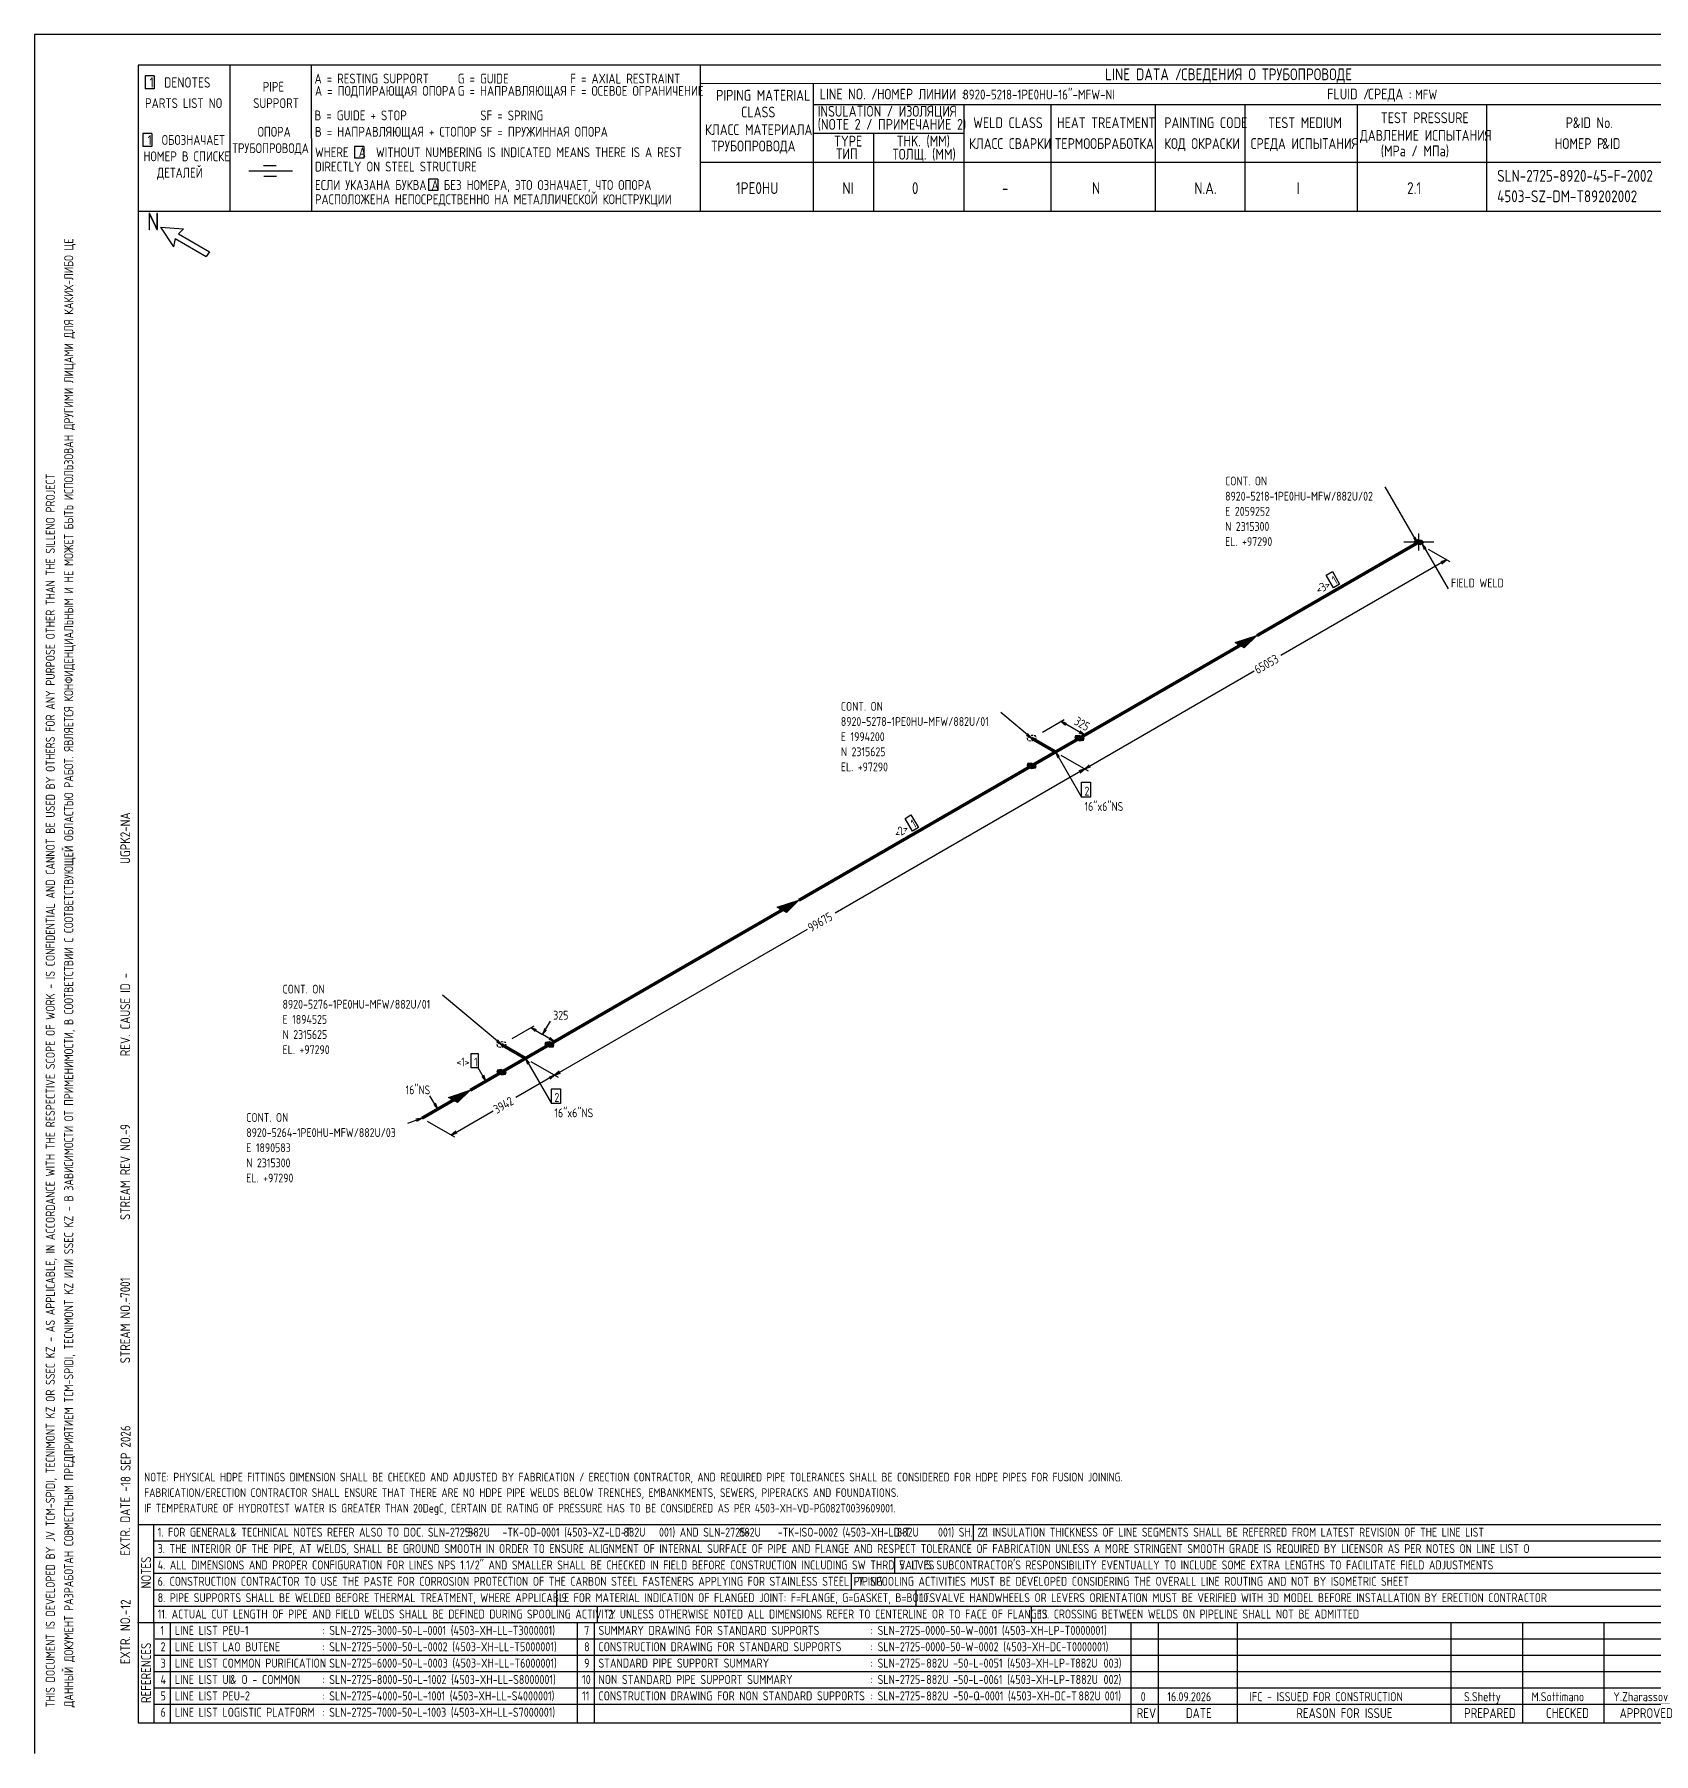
# Model space of a CAD drawing. Extents: x -1005 to 594, y -998 to 420.
# Drawn here: x 0 to 395.7, y 0 to 420 of the extents above; entities that cross this region are included whole.
import ezdxf

# ---------------------------------------------------------------- set-up
doc = ezdxf.new("R2010")
doc.units = 0
doc.linetypes.add('GT100', pattern=[0.8, 0.533333, -0.266667])
doc.styles.add('TTFN17', font='GOST type A')

msp = doc.modelspace()

# ---------------------------------------------------------------- linework, layer by layer
at = {"layer": 'GT_1', "flags": 128}
for points in [[(0, 420), (0, 0)], [(594, 420), (0, 420)], [(589.1, 412.5), (25.4, 412.5)], [(25.4, 412.5), (25.4, 7.5)], [(47.8, 412.5), (47.8, 376.7)], [(67.6, 412.5), (67.7, 376.7)], [(162.7, 412.5), (162.7, 376.7)], [(29.3, 409.9), (27.1, 409.9)], [(27.1, 409.9), (27.1, 406.7)], [(29.3, 409.9), (29.3, 406.7)], [(589.1, 408), (162.7, 407.9)], [(190.3, 407.8), (190.3, 376.7)], [(29.3, 406.7), (27.1, 406.7)], [(190.3, 402.9), (402.7, 402.9)], [(227.1, 402.9), (227.1, 376.7)], [(248.4, 402.9), (248.4, 376.8)], [(273.9, 402.9), (273.9, 376.7)], [(295.8, 402.9), (295.8, 376.7)], [(323.2, 402.9), (323.2, 376.7)], [(354.8, 402.9), (354.8, 376.8)], [(28.7, 395.8), (26.5, 395.8)], [(26.5, 395.8), (26.5, 392.6)], [(28.7, 395.8), (28.7, 392.6)], [(227.1, 395.8), (190.3, 395.8)], [(205, 395.8), (205, 376.7)], [(28.7, 392.6), (26.5, 392.6)], [(80.5, 392.6), (78.2, 392.6)], [(78.2, 392.6), (78.2, 389.8)], [(80.5, 392.6), (80.5, 389.8)], [(63.1, 386.6), (52.4, 386.6)], [(59.1, 387.9), (56, 387.9)], [(80.5, 389.8), (78.2, 389.8)], [(230.2, 388.7), (162.7, 388.7)], [(402.7, 388.7), (226.9, 388.7)], [(59.2, 385.3), (56.1, 385.3)], [(98.6, 384.6), (96.3, 384.6)], [(96.3, 384.6), (96.3, 381.9)], [(98.6, 384.6), (98.6, 381.9)], [(98.6, 381.9), (96.3, 381.9)], [(402.7, 376.7), (25.4, 376.7)], [(30.8, 372.9), (34, 368.1)], [(30.8, 372.9), (36.4, 372.5)], [(34.4, 370.1), (34, 368.1)], [(34.4, 370.1), (42, 365.7)], [(36.4, 372.5), (35.2, 371.3)], [(35.2, 371.3), (42.8, 366.9)], [(42.8, 366.9), (42, 365.7)], [(337.95, 295.77), (330.07, 309.43)], [(334.65, 296), (341.93, 296)], [(336.98, 296.9), (337.95, 295.77), (337.43, 297.2)], [(337.2, 296.23), (337.95, 296.6), (339.07, 296.38), (339.38, 295.77), (338.7, 295.32), (337.57, 295.55), (337.2, 296.23)], [(337.21, 296.2), (339.16, 296.2)], [(337.32, 296), (339.26, 296)], [(337.44, 295.8), (339.36, 295.8)], [(337.55, 296.4), (338.95, 296.4)], [(337.55, 295.6), (339.11, 295.6)], [(338.32, 293.9), (338.32, 298.1)], [(340.05, 294.43), (339.07, 295.55), (339.6, 294.12)], [(339.07, 295.55), (345.45, 284.52)], [(340.57, 294.27), (345.9, 291.2)], [(345.07, 291.65), (304.57, 268.25)], [(343.95, 290.68), (345.07, 291.65), (343.65, 291.12)], [(315.68, 287.9), (317.18, 288.8), (318.9, 285.73), (317.48, 284.82), (315.68, 287.9)], [(294.6, 270.73), (293.4, 271.4), (298.73, 273.12), (295.65, 270.12), (293.55, 271.32), (298.35, 272.9), (295.57, 270.2), (293.7, 271.25), (297.9, 272.68), (295.43, 270.27), (293.85, 271.18), (297.52, 272.38), (295.27, 270.35), (294, 271.02), (297.15, 272.23), (295.12, 270.43), (294.15, 270.95), (296.7, 271.93), (294.98, 270.5), (294.3, 270.88), (296.4, 271.77), (294.82, 270.57), (294.45, 270.8), (295.95, 271.48), (294.68, 270.65), (294.6, 270.73), (298.73, 273.12)], [(256.65, 240.57), (298.05, 264.5)], [(243.68, 248.07), (236.18, 254.38)], [(246.3, 249.57), (251.62, 252.65)], [(252.22, 251.68), (250.8, 252.2), (251.93, 251.22)], [(250.8, 252.2), (252.07, 251.45)], [(242.4, 248.82), (243.68, 248.07), (242.7, 249.2)], [(250.8, 245.45), (257.48, 249.28)], [(256.65, 248.82), (252.07, 251.45)], [(255.38, 248.75), (254.4, 248.6), (254.25, 248.07), (255.38, 247.4), (256.35, 247.55), (256.5, 248.07), (255.38, 248.75)], [(254.29, 248.2), (256.29, 248.2)], [(254.34, 248.4), (255.96, 248.4)], [(254.38, 248), (256.48, 248)], [(254.4, 248.6), (255.62, 248.6)], [(254.71, 247.8), (256.42, 247.8)], [(255.22, 249.35), (256.65, 248.82), (255.53, 249.8)], [(250.5, 243.57), (249.53, 244.7), (250.05, 243.28)], [(249.53, 244.7), (255.9, 233.68)], [(250.8, 243.95), (257.48, 240.12)], [(250.8, 243.95), (257.48, 240.12)], [(255.04, 247.6), (256.36, 247.6)], [(256.65, 240.57), (195.68, 205.32)], [(243.68, 242), (242.7, 241.85), (242.55, 241.32), (243.68, 240.65), (244.65, 240.8), (244.8, 241.32), (243.68, 242)], [(242.57, 241.4), (244.68, 241.4)], [(242.63, 241.6), (244.34, 241.6)], [(242.69, 241.8), (244.01, 241.8)], [(242.76, 241.2), (244.76, 241.2)], [(243.09, 241), (244.71, 241)], [(243.43, 240.8), (244.65, 240.8)], [(255.53, 239.6), (256.65, 240.57), (255.22, 240.05)], [(257.77, 241.55), (256.65, 240.57), (258.07, 241.1)], [(255.9, 237.28), (258.07, 237.28), (258.07, 233.68), (255.9, 233.68), (255.9, 237.28)], [(212.78, 228.43), (214.2, 229.32), (216, 226.25), (214.57, 225.35), (212.78, 228.43)], [(182.7, 206.07), (181.5, 206.75), (186.82, 208.47), (183.75, 205.47), (181.65, 206.68), (186.45, 208.25), (183.68, 205.55), (181.8, 206.6), (186, 208.03), (183.53, 205.62), (181.95, 206.53), (185.62, 207.72), (183.38, 205.7), (182.1, 206.38), (185.25, 207.57), (183.22, 205.78), (182.25, 206.3), (184.8, 207.28), (183.07, 205.85), (182.4, 206.22), (184.5, 207.12), (182.93, 205.93), (182.55, 206.15), (184.05, 206.82), (182.78, 206), (182.7, 206.07), (186.82, 208.47)], [(127.12, 165.72), (188.93, 201.43)], [(114.15, 173.22), (99.75, 185.3)], [(116.78, 174.72), (122.1, 177.8)], [(122.7, 176.82), (121.28, 177.35), (122.4, 176.38)], [(121.28, 177.35), (124.2, 175.7)], [(124.2, 175.7), (126.08, 178.93)], [(124.72, 177.12), (124.2, 175.7), (125.17, 176.82)], [(112.88, 173.97), (114.15, 173.22), (113.17, 174.35)], [(121.28, 170.6), (127.95, 174.43)], [(127.12, 173.97), (124.2, 175.7)], [(125.85, 173.9), (124.88, 173.75), (124.72, 173.22), (125.85, 172.55), (126.83, 172.7), (126.97, 173.22), (125.85, 173.9)], [(124.77, 173.2), (126.97, 173.2)], [(124.78, 173.4), (126.68, 173.4)], [(124.83, 173.6), (126.35, 173.6)], [(125.1, 173), (126.91, 173)], [(125.2, 173.8), (126.02, 173.8)], [(125.43, 172.8), (126.85, 172.8)], [(125.7, 174.5), (127.12, 173.97), (126, 174.95)], [(106.72, 171.05), (108.45, 171.05), (108.45, 167.53), (106.72, 167.53), (106.72, 171.05)], [(120.97, 168.72), (120, 169.85), (120.53, 168.43)], [(120, 169.85), (126.38, 158.82)], [(121.28, 169.1), (127.95, 165.28)], [(121.28, 169.1), (127.95, 165.28)], [(110.33, 164.3), (108.45, 167.53)], [(109.35, 165.43), (110.33, 164.3), (109.8, 165.72)], [(114.15, 167.15), (113.17, 167), (113.03, 166.47), (114.15, 165.8), (115.12, 165.95), (115.28, 166.47), (114.15, 167.15)], [(113.06, 166.6), (115.07, 166.6)], [(113.12, 166.8), (114.73, 166.8)], [(113.15, 166.4), (115.25, 166.4)], [(113.17, 167), (114.4, 167)], [(113.48, 166.2), (115.2, 166.2)], [(113.82, 166), (115.14, 166)], [(127.12, 165.72), (117.67, 160.25)], [(126, 164.75), (127.12, 165.72), (125.7, 165.2)], [(128.25, 166.7), (127.12, 165.72), (128.55, 166.25)], [(98.55, 157.47), (96.67, 160.7)], [(102.38, 159.65), (101.17, 160.32), (106.5, 162.05), (103.42, 159.05), (101.33, 160.25), (106.12, 161.82), (103.35, 159.12), (101.47, 160.18), (105.67, 161.6), (103.2, 159.2), (101.62, 160.1), (105.3, 161.3), (103.05, 159.28), (101.78, 159.95), (104.92, 161.15), (102.9, 159.35), (101.92, 159.88), (104.47, 160.85), (102.75, 159.43), (102.08, 159.8), (104.17, 160.7), (102.6, 159.5), (102.22, 159.72), (103.72, 160.4), (102.45, 159.57), (102.38, 159.65), (106.5, 162.05)], [(126.38, 162.43), (128.55, 162.43), (128.55, 158.82), (126.38, 158.82), (126.38, 162.43)], [(97.58, 158.6), (98.55, 157.47), (98.03, 158.9)], [(101.85, 151.1), (112.12, 157.03)], [(94.72, 155.22), (91.2, 153.95)], [(93.45, 154.47), (94.72, 155.22), (93.22, 155)], [(96, 154.47), (102.67, 150.65)], [(102.97, 152.07), (101.85, 151.1), (103.28, 151.62)], [(25.3, 56), (402.7, 56)], [(29.1, 56), (29.2, 7.5)], [(229.4, 56), (229.4, 52)], [(29.1, 52), (402.7, 52)], [(29.1, 48), (402.7, 48)], [(210.2, 48), (210.2, 44)], [(402.7, 44), (29.1, 44)], [(199.6, 44), (199.6, 40)], [(29.2, 40), (402.7, 40)], [(127.6, 40), (127.6, 36)], [(215.4, 40), (215.4, 36)], [(29.1, 36), (402.7, 36)], [(137.5, 36), (137.5, 32)], [(243.6, 36), (243.6, 32)], [(25.2, 32), (402.7, 32)], [(33.2, 32), (33.2, 7.6)], [(132.6, 32), (132.6, 7.6)], [(136.8, 32), (136.8, 7.6)], [(267.9, 32), (267.9, 7.5)], [(274.6, 32), (274.6, 7.5)], [(293.9, 32), (293.9, 7.5)], [(346.1, 32), (346.1, 7.5)], [(363.6, 32), (363.6, 7.5)], [(383.5, 32), (383.5, 7.5)], [(402.7, 28), (29.5, 28)], [(402.7, 24), (29.1, 24)], [(402.7, 20), (29.1, 20)], [(402.7, 16), (29.1, 16)], [(402.7, 12), (29.2, 12)], [(25.4, 7.5), (589.1, 7.5)], [(0, 0), (0, 0)]]:
    msp.add_lwpolyline(points, dxfattribs=at)
at = {"layer": 'GT_1', "const_width": 0.8, "flags": 128}
for points in [[(298.73, 273.12), (337.95, 295.77)], [(255.38, 248.07), (294.6, 270.73)], [(249.53, 244.7), (243.68, 248.07)], [(249.53, 244.7), (255.38, 248.07)], [(243.68, 241.32), (249.53, 244.7)], [(186.82, 208.47), (243.68, 241.32)], [(125.85, 173.22), (182.7, 206.07)], [(120, 169.85), (114.15, 173.22)], [(120, 169.85), (125.85, 173.22)], [(114.15, 166.47), (120, 169.85)], [(106.5, 162.05), (114.15, 166.47)], [(94.72, 155.22), (102.38, 159.65)]]:
    msp.add_lwpolyline(points, dxfattribs=at)
at = {"layer": 'GT_1', "linetype": 'GT100', "flags": 128}
for points in [[(242.55, 248.07), (242.7, 247.55), (243.68, 247.4), (244.8, 248.07), (244.65, 248.6), (243.68, 248.75), (242.55, 248.07)], [(113.03, 173.22), (113.17, 172.7), (114.15, 172.55), (115.28, 173.22), (115.12, 173.75), (114.15, 173.9), (113.03, 173.22)]]:
    msp.add_lwpolyline(points, dxfattribs=at)

# ---------------------------------------------------------------- texts
at = {"layer": 'GT_1', "style": 'TTFN17'}
for s, height, p in [('LINE DATA /', 2.8875, (261.63, 408.8)), ('СВЕДЕНИЯ О ТРУБОПРОВОДЕ', 2.8875, (280.23, 408.8)), (' 1  DENOTES', 2.5025, (26.88, 407)), (' PIPE', 2.406, (54.56, 406)), ('A = RESTING SUPPORT', 2.4062, (68.46, 408)), ('A = ПОДПИРАЮЩАЯ ОПОРА', 2.4062, (68.56, 405)), ('G = GUIDE', 2.406, (103.46, 408)), ('G = НАПРАВЛЯЮЩАЯ', 2.4062, (103.46, 405)), ('F = AXIAL RESTRAINT', 2.4062, (130.96, 408)), ('F = ОСЕВОЕ ОГРАНИЧЕНИЕ', 2.4062, (130.96, 405)), ('PARTS LIST NO', 2.4062, (27.06, 402)), ('SUPPORT', 2.406, (53.46, 402)), ('PIPING MATERIAL', 2.6469, (166.6, 403.8)), ('LINE NO. /', 2.647, (191.9, 404.1)), ('НОМЕР ЛИНИИ :', 2.5987, (205.89, 404.1)), ('8920-5218-1PE0HU-16"-MFW-NI', 2.4062, (226.86, 404.1)), ('FLUID /', 2.647, (315.9, 404.1)), ('СРЕДА :', 2.647, (325.9, 404.1)), ('MFW', 2.406, (337.36, 404.1)), ('B = GUIDE + STOP', 2.4062, (68.46, 399)), ('SF = SPRING', 2.4062, (108.96, 399)), ('CLASS', 2.647, (172.7, 399.7)), ('(NOTE 2 / ПРИМЕЧАНИЕ 2)', 2.6469, (191.4, 396.7)), ('INSULATION / ИЗОЛЯЦИЯ', 2.6469, (191.4, 399.9)), ('WELD CLASS', 2.647, (229.4, 397.1)), ('HEAT TREATMENT', 2.6469, (249.9, 397.1)), ('PAINTING CODE', 2.6469, (276.1, 397.1)), ('TEST MEDIUM', 2.6469, (301.5, 397.1)), ('TEST PRESSURE', 2.6469, (329, 398.3)), ('P', 2.65, (374.2, 397.1)), ('&ID No.', 2.647, (375.91, 397.1)), (' 1  ОБОЗНАЧАЕТ', 2.4062, (26.46, 393)), ('ОПОРА', 2.406, (54.56, 395)), ('B = НАПРАВЛЯЮЩАЯ + СТОПОР', 2.4062, (68.56, 395)), ('SF = ПРУЖИННАЯ ОПОРА', 2.4062, (108.96, 395)), ('КЛАСС МАТЕРИАЛА', 2.6469, (163.9, 395.4)), ('TYPE', 2.647, (195.4, 392.6)), ('THK. (MM)', 2.647, (210.7, 392.6)), ('ДАВЛЕНИЕ ИСПЫТАНИЯ', 2.6469, (323.9, 394)), ('НОМЕР В СПИСКЕ', 2.4062, (26.66, 389)), ('ТРУБОПРОВОДА', 2.4062, (48.36, 391)), ('WHERE  A  WITHOUT NUMBERING IS INDICATED MEANS THERE IS A REST', 2.4062, (68.56, 390)), ('ТРУБОПРОВОДА', 2.6469, (165.4, 391.4)), ('ТИП', 2.647, (195.9, 389.5)), ('ТОЛЩ. (ММ)', 2.647, (209.7, 389.4)), ('КЛАСС СВАРКИ', 2.6469, (228.4, 392)), ('ТЕРМООБРАБОТКА', 2.6469, (249.4, 392)), ('КОД ОКРАСКИ', 2.6469, (276.1, 392)), ('СРЕДА ИСПЫТАНИЯ', 2.6469, (297.2, 392)), ('(MPa / МПа)', 2.6469, (329, 390.2)), ('НОМЕР P', 2.647, (371.5, 392)), ('&ID', 2.647, (383.1, 392)), ('ДЕТАЛЕЙ', 2.406, (29.96, 385)), ('DIRECTLY ON STEEL STRUCTURE', 2.4062, (68.56, 386.5)), ('SLN-2725-8920-45-F-2002', 2.8875, (357.43, 384)), ('ЕСЛИ УКАЗАНА БУКВА A БЕЗ НОМЕРА, ЭТО ОЗНАЧАЕТ, ЧТО ОПОРА', 2.4062, (68.56, 382)), ('1PE0HU', 2.888, (171.43, 381)), ('NI', 2.888, (197.43, 381)), ('0', 2.89, (214.43, 381)), ('-', 2.89, (236.43, 381)), ('N', 2.89, (258.43, 381)), ('N.A.', 2.888, (283.43, 381)), ('I', 2.89, (308.43, 381)), ('2.1', 2.888, (335.43, 381)), ('РАСПОЛОЖЕНА НЕПОСРЕДСТВЕННО НА МЕТАЛЛИЧЕСКОЙ КОНСТРУКЦИИ', 2.4062, (68.56, 378.5)), ('4503-SZ-DM-T89202002', 2.8875, (357.43, 379)), ('N', 4.33, (27.55, 372.1)), ('CONT. ON', 2.166, (290.97, 309.8)), ('8920-5218-1PE0HU-MFW/882U/02', 2.1656, (290.97, 306.1)), ('E 2059252', 2.166, (290.97, 302.4)), ('N 2315300', 2.166, (290.97, 298.71)), ('EL. +97290', 2.166, (290.97, 295.01)), ('FIELD WELD', 2.166, (346.15, 284.9)), ('CONT. ON', 2.166, (197.07, 254.75)), ('8920-5278-1PE0HU-MFW/882U/01', 2.1656, (197.07, 251.05)), ('E 1994200', 2.166, (197.07, 247.35)), ('N 2315625', 2.166, (197.07, 243.66)), ('EL. +97290', 2.166, (197.07, 239.96)), ('2', 2.17, (256.6, 234.05)), ('16"x6"NS', 2.166, (256.6, 230.3)), ('CONT. ON', 2.166, (60.65, 185.68)), ('8920-5276-1PE0HU-MFW/882U/01', 2.1656, (60.65, 181.98)), ('325', 2.166, (126.78, 179.3)), ('E 1894525', 2.166, (60.65, 178.28)), ('N 2315625', 2.166, (60.65, 174.58)), ('EL. +97290', 2.166, (60.65, 170.88)), ('<1>', 2.166, (103.11, 167.9)), ('1', 2.17, (107.47, 167.9)), ('16"NS', 2.166, (90.71, 161.07)), ('2', 2.17, (127.08, 159.2)), ('CONT. ON', 2.166, (51.78, 154.32)), ('16"x6"NS', 2.166, (127.08, 155.45)), ('8920-5264-1PE0HU-MFW/882U/03', 2.1656, (51.78, 150.63)), ('E 1890583', 2.166, (51.78, 146.93)), ('N 2315300', 2.166, (51.78, 143.23)), ('EL. +97290', 2.166, (51.78, 139.53)), ('NOTE: PHYSICAL HDPE FITTINGS DIMENSION SHALL BE CHECKED AND ADJUSTED BY FABRICATION / ERECTION CONTRACTOR, AND REQUIRED PIPE TOLERANCES SHALL BE CONSIDERED FOR HDPE PIPES FOR FUSION JOINING.', 2.1175, (26.82, 66.5)), ('FABRICATION/ERECTION CONTRACTOR SHALL ENSURE THAT THERE ARE NO HDPE PIPE WELDS BELOW TRENCHES, EMBANKMENTS, SEWERS, PIPERACKS AND FOUNDATIONS.', 2.1175, (26.82, 62.7)), ('IF TEMPERATURE OF HYDROTEST WATER IS GREATER THAN 20DegC, CERTAIN DE RATING OF PRESSURE HAS TO BE CONSIDERED AS PER 4503-XH-VD-PG082T0039609001.', 2.1175, (26.82, 58.9)), ('1. FOR GENERAL', 2.1849, (30.13, 53)), ('& TECHNICAL NOTES REFER ALSO TO DOC. SLN-2725-      -TK-OD-0001 (4503-XZ-LD-T      001) AND SLN-2725-      -TK-ISO-0002 (4503-XH-LD-T      001) SH. 2.1', 2.18487, (47.87, 53)), ('882U', 2.185, (105.93, 53)), ('882U', 2.185, (143.93, 53)), ('882U', 2.185, (172.13, 53)), ('882U', 2.185, (210.73, 53)), ('2. INSULATION THICKNESS OF LINE SEGMENTS SHALL BE REFERRED FROM LATEST REVISION OF THE LINE LIST', 2.1849, (231.33, 53)), ('3. THE INTERIOR OF THE PIPE, AT WELDS, SHALL BE GROUND SMOOTH IN ORDER TO ENSURE ALIGNMENT OF INTERNAL SURFACE OF PIPE AND FLANGE AND RESPECT TOLERANCE OF FABRICATION UNLESS A MORE STRINGENT SMOOTH GRADE IS REQUIRED BY LICENSOR AS PER NOTES ON LINE LIST O', 2.18487, (30.13, 49)), ('4. ALL DIMENSIONS AND PROPER CONFIGURATION FOR LINES NPS 1.1/2" AND SMALLER SHALL BE CHECKED IN FIELD BEFORE CONSTRUCTION INCLUDING SW THRD VALVES', 2.18487, (30.13, 45)), ("5. IT IS SUBCONTRACTOR'S RESPONSIBILITY EVENTUALLY TO INCLUDE SOME EXTRA LENGTHS TO FACILITATE FIELD ADJUSTMENTS", 2.18487, (211.33, 45)), ('6. CONSTRUCTION CONTRACTOR TO USE THE PASTE FOR CORROSION PROTECTION OF THE CARBON STEEL FASTENERS APPLYING FOR STAINLESS STEEL PIPING', 2.18487, (30.13, 41)), ('7. SPOOLING ACTIVITIES MUST BE DEVELOPED CONSIDERING THE OVERALL LINE ROUTING AND NOT BY ISOMETRIC SHEET', 2.18487, (201.33, 41)), ('8. PIPE SUPPORTS SHALL BE WELDED BEFORE THERMAL TREATMENT, WHERE APPLICABLE', 2.1849, (30.13, 37)), ('9. FOR MATERIAL INDICATION OF FLANGED JOINT: F=FLANGE, G=GASKET, B=BOLTS', 2.1849, (128.83, 37)), ('10. VALVE HANDWHEELS OR LEVERS ORIENTATION MUST BE VERIFIED WITH 3D MODEL BEFORE INSTALLATION BY ERECTION CONTRACTOR', 2.18487, (216.33, 37)), ('11. ACTUAL CUT LENGTH OF PIPE AND FIELD WELDS SHALL BE DEFINED DURING SPOOLING ACTIVITY', 2.1849, (30.13, 33)), ('12. UNLESS OTHERWISE NOTED ALL DIMENSIONS REFER TO CENTERLINE OR TO FACE OF FLANGES', 2.1849, (139.33, 33)), ('13. CROSSING BETWEEN WELDS ON PIPELINE SHALL NOT BE ADMITTED', 2.1849, (245.33, 33)), ('1', 2.21, (30.83, 29)), ('LINE LIST PEU-1', 2.2138, (34.33, 29)), (': SLN-2725-3000-50-L-0001 (4503-XH-LL-T3000001)', 2.2138, (70.33, 29)), ('7', 2.21, (134.33, 29)), ('SUMMARY DRAWING FOR STANDARD SUPPORTS', 2.2138, (137.83, 29)), (': SLN-2725-0000-50-W-0001 (4503-XH-LP-T0000001)', 2.2138, (204.33, 29)), ('2', 2.21, (30.83, 25)), ('LINE LIST LAO BUTENE', 2.2138, (34.33, 25)), (': SLN-2725-5000-50-L-0002 (4503-XH-LL-T5000001)', 2.2138, (70.33, 25)), ('8', 2.21, (134.33, 25)), ('CONSTRUCTION DRAWING FOR STANDARD SUPPORTS', 2.2138, (137.83, 25)), (': SLN-2725-0000-50-W-0002 (4503-XH-DC-T0000001)', 2.2138, (204.33, 25)), ('3', 2.21, (30.83, 21)), ('LINE LIST COMMON PURIFICATION', 2.2138, (34.33, 21)), (': SLN-2725-6000-50-L-0003 (4503-XH-LL-T6000001)', 2.2138, (70.33, 21)), ('9', 2.21, (134.33, 21)), ('STANDARD PIPE SUPPORT SUMMARY', 2.2138, (137.83, 21)), (': SLN-2725-      -50-L-0051 (4503-XH-LP-T      003)', 2.2138, (204.33, 21)), ('882U', 2.214, (217.93, 21)), ('882U', 2.214, (254.33, 21)), ('4', 2.21, (30.83, 17)), ('LINE LIST UI', 2.2138, (34.33, 17)), ('& O - COMMON', 2.2138, (47.85, 17)), (': SLN-2725-8000-50-L-1002 (4503-XH-LL-S8000001)', 2.2138, (70.33, 17)), ('10', 2.214, (133.83, 17)), ('NON STANDARD PIPE SUPPORT SUMMARY', 2.2138, (137.83, 17)), (': SLN-2725-      -50-L-0061 (4503-XH-LP-T      002)', 2.2138, (204.33, 17)), ('882U', 2.214, (217.93, 17)), ('882U', 2.214, (254.43, 17)), ('5', 2.21, (30.83, 13)), ('LINE LIST PEU-2', 2.2138, (34.33, 13)), (': SLN-2725-4000-50-L-1001 (4503-XH-LL-S4000001)', 2.2138, (70.33, 13)), ('11', 2.214, (133.83, 13)), ('CONSTRUCTION DRAWING FOR NON STANDARD SUPPORTS', 2.2138, (137.83, 13)), (': SLN-2725-      -50-Q-0001 (4503-XH-DC-T      001)', 2.2138, (204.33, 13)), ('882U', 2.214, (217.93, 13)), ('882U', 2.214, (255.13, 13)), ('0', 2.21, (270.33, 12.8)), ('16.09.2026', 2.214, (276.83, 12.8)), ('IFC - ISSUED FOR CONSTRUCTION', 2.2138, (296.93, 12.8)), ('S.Shetty', 2.214, (349.33, 12.8)), ('M.Sottimano', 2.2138, (365.83, 12.8)), ('Y.Zharassov', 2.2138, (385.83, 12.8)), ('6', 2.21, (30.83, 9)), ('LINE LIST LOGISTIC PLATFORM', 2.2138, (34.33, 9)), (': SLN-2725-7000-50-L-1003 (4503-XH-LL-S7000001)', 2.2138, (70.33, 9)), ('REV', 2.406, (269.36, 8.7)), ('DATE', 2.406, (281.36, 8.7)), ('REASON FOR ISSUE', 2.4062, (308.36, 8.7)), ('PREPARED', 2.406, (349.36, 8.7)), ('CHECKED', 2.406, (369.36, 8.7)), ('APPROVED', 2.406, (387.36, 8.7))]:
    msp.add_text(s, height=height, dxfattribs=at).set_placement(p)
for s, height, rotation, p in [('ДАННЫЙ ДОКУМЕНТ РАЗРАБОТАН СОВМЕСТНЫМ ПРЕДПРИЯТИЕМ TCM-SPIDI, TECNIMONT KZ ИЛИ SSEC KZ - В ЗАВИСИМОСТИ ОТ ПРИМЕНИМОСТИ, В СООТВЕТСТВИИ С СООТВЕТСТВУЮЩЕЙ ОБЛАСТЬЮ РАБОТ. ЯВЛЯЕТСЯ КОНФИДЕНЦИАЛЬНЫМ И НЕ МОЖЕТ БЫТЬ ИСПОЛЬЗОВАН ДРУГИМИ ЛИЦАМИ ДЛЯ КАКИХ-ЛИБО ЦЕ', 2.21375, 90, (9.5, 11.33)), ('THIS DOCUMENT IS DEVELOPED BY JV TCM-SPIDI, TECNIMONT KZ OR SSEC KZ - AS APPLICABLE, IN ACCORDANCE WITH THE RESPECTIVE SCOPE OF WORK - IS CONFIDENTIAL AND CANNOT BE USED BY OTHERS FOR ANY PURPOSE OTHER THAN THE SILLENO PROJECT', 2.21375, 90, (5, 11.33)), ('<3>', 2.166, 30, (313.84, 283.18)), ('1', 2.17, 30, (317.89, 285.51)), ('65053', 2.166, 30, (298.9, 263.67)), ('325', 2.166, -30, (253.87, 251.55)), ('UGPK2-NA', 2.406, 90, (23.4, 217.36)), ('1', 2.17, 30, (214.97, 226.04)), ('<2>', 2.166, 30, (210.79, 223.63)), ('99675', 2.166, 30, (189.79, 200.63)), ('REV. CAUSE ID -', 2.4062, 90, (23.4, 170.36)), ('3942', 2.166, 30, (112.99, 156.24)), ('9', 2.41, 90, (23.4, 152.36)), ('STREAM REV NO.-', 2.4062, 90, (23.4, 130.36)), ('7001', 2.406, 90, (23.4, 111.36)), ('STREAM NO.-', 2.4062, 90, (23.4, 95.36)), ('18 SEP 2026', 2.4062, 90, (23.5, 65.36)), ('EXTR. DATE -', 2.4062, 90, (23.4, 48.36)), ('NOTES', 2.406, 90, (28.5, 40.36)), ('EXTR. NO.-', 2.406, 90, (23.4, 21.86)), ('12', 2.406, 90, (23.5, 35.36)), ('REFERENCES', 2.406, 90, (28.5, 12.36))]:
    msp.add_text(s, height=height, rotation=rotation, dxfattribs=at).set_placement(p)

doc.saveas('drawing.dxf')
